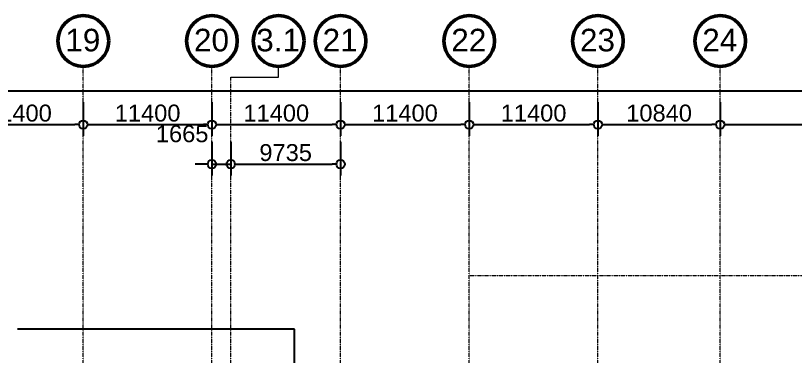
# Model space of a CAD drawing. Header units: millimetres. Extents: x -962357 to -591296, y -195428 to 59420.
# Drawn here: x -716479 to -647468, y 29314 to 59420 of the extents above; entities that cross this region are included whole.
import ezdxf

# ---------------------------------------------------------------- set-up
doc = ezdxf.new("R2010")
doc.units = ezdxf.units.MM
doc.linetypes.add('DPA_Grid _ Level 100', pattern=[10, 5.5, -1.6, 1.3, -1.6])
for name, color, linetype, lineweight in [('A-ANNO-DIMS', 1, 'Continuous', 9), ('A-ROOM-IDEN', 3, 'Continuous', 25), ('S-GRID', 251, 'Continuous', 9), ('S-GRID-IDEN', 3, 'Continuous', 50)]:
    doc.layers.add(name, color=color, linetype=linetype, lineweight=lineweight)
doc.styles.add('Arial', font='arial.ttf', dxfattribs={"height": 2000})
doc.styles.add('Arial_1', font='arial.ttf', dxfattribs={"height": 1500})
doc.dimstyles.new('DPA-DIM-3_0_C-C', dxfattribs={"dimscale": 304.8, "dimtxt": 1530.3891, "dimasz": 2.46063, "dimexe": 3.28084, "dimexo": 0.0625, "dimgap": 0.82021, "dimtad": 1, "dimdec": 0, "dimzin": 0, "dimdsep": 46, "dimtxsty": 'Arial_1', "dimblk1": 'DOTBLANK', "dimblk2": 'DOTBLANK', "dimsah": 1, "dimcen": 0.09, "dimdle": 3.28084, "dimadec": 8, "dimazin": 0, "dimtfac": 1, "dimtdec": 4, "dimtix": 1, "dimtmove": 0, "dimatfit": 3, "dimfxl": 6.56168, "dimfxlon": 1, "dimtvp": 1, "dimtolj": 1, "dimtzin": 0, "dimarcsym": 2})
doc.dimstyles.new('DPA-DIM-3_0_C-C_1', dxfattribs={"dimscale": 304.8, "dimtxt": 1530.3891, "dimasz": 2.46063, "dimexe": 3.28084, "dimexo": 0.0625, "dimgap": 0.82021, "dimtad": 1, "dimdec": 0, "dimzin": 0, "dimdsep": 46, "dimtxsty": 'Arial_1', "dimblk1": 'DOTBLANK', "dimblk2": 'DOTBLANK', "dimsah": 1, "dimcen": 0.09, "dimdle": 3.28084, "dimadec": 8, "dimazin": 0, "dimtfac": 1, "dimtdec": 4, "dimtix": 1, "dimtmove": 1, "dimatfit": 3, "dimfxl": 6.56168, "dimfxlon": 1, "dimtvp": 1, "dimtolj": 1, "dimtzin": 0, "dimarcsym": 2})

# ---------------------------------------------------------------- blocks, each defined once
blk = doc.blocks.new('_DotBlank')
at = {"color": 0, "linetype": 'ByBlock', "lineweight": -2}
blk.add_line((-0.5, 0), (-1, 0), dxfattribs=at)
blk.add_circle((0, 0), 0.5, dxfattribs=at)
blk = doc.blocks.new('DIMBLOCK1-4180-01 LOWER PLATFORM LEVEL - REFLECTED CEILING PLAN')
at = {"layer": 'A-ANNO-DIMS', "color": 0, "lineweight": -2, "transparency": 16777216}
for p, q in [((-913915, 54739), (-913915, 51758)), ((-624615, 54739), (-624615, 51758)), ((-913165, 52758), (-625365, 52758))]:
    blk.add_line(p, q, dxfattribs=at)
at = {"layer": 'Defpoints', "color": 0, "transparency": 16777216}
for p in [(-913915, 54758), (-624615, 54758), (-624615, 52758)]:
    blk.add_point(p, dxfattribs=at)
at = {"layer": 'A-ANNO-DIMS', "color": 0, "lineweight": -2, "transparency": 16777216, "xscale": 750, "yscale": 750, "zscale": 750, "rotation": 180}
blk.add_blockref('_DotBlank', (-913915, 52758), dxfattribs=at)
at = {"layer": 'A-ANNO-DIMS', "color": 0, "lineweight": -2, "transparency": 16777216, "xscale": 750, "yscale": 750, "zscale": 750}
blk.add_blockref('_DotBlank', (-624615, 52758), dxfattribs=at)
at = {"layer": 'A-ANNO-DIMS', "color": 0, "transparency": 16777216, "insert": (-769265, 53774), "char_height": 1500, "width": 8306.48, "attachment_point": 5, "style": 'Arial_1'}
blk.add_mtext('\\A1;289300', dxfattribs=at)
blk = doc.blocks.new('DIMBLOCK19-4180-01 LOWER PLATFORM LEVEL - REFLECTED CEILING PLAN')
at = {"layer": 'A-ANNO-DIMS', "color": 0, "lineweight": -2, "transparency": 16777216}
for p, q in [((-721880, 51739), (-721880, 48758)), ((-710480, 51739), (-710480, 48758)), ((-721130, 49758), (-711230, 49758))]:
    blk.add_line(p, q, dxfattribs=at)
at = {"layer": 'Defpoints', "color": 0, "transparency": 16777216}
for p in [(-721880, 51758), (-710480, 51758), (-710480, 49758)]:
    blk.add_point(p, dxfattribs=at)
at = {"layer": 'A-ANNO-DIMS', "color": 0, "lineweight": -2, "transparency": 16777216, "xscale": 750, "yscale": 750, "zscale": 750, "rotation": 180}
blk.add_blockref('_DotBlank', (-721880, 49758), dxfattribs=at)
at = {"layer": 'A-ANNO-DIMS', "color": 0, "lineweight": -2, "transparency": 16777216, "xscale": 750, "yscale": 750, "zscale": 750}
blk.add_blockref('_DotBlank', (-710480, 49758), dxfattribs=at)
at = {"layer": 'A-ANNO-DIMS', "color": 0, "transparency": 16777216, "insert": (-716180, 50774), "char_height": 1500, "width": 6922.07, "attachment_point": 5, "style": 'Arial_1'}
blk.add_mtext('\\A1;11400', dxfattribs=at)
blk = doc.blocks.new('DIMBLOCK20-4180-01 LOWER PLATFORM LEVEL - REFLECTED CEILING PLAN')
at = {"layer": 'A-ANNO-DIMS', "color": 0, "lineweight": -2, "transparency": 16777216}
for p, q in [((-710480, 51739), (-710480, 48758)), ((-699080, 51739), (-699080, 48758)), ((-709730, 49758), (-699830, 49758))]:
    blk.add_line(p, q, dxfattribs=at)
at = {"layer": 'Defpoints', "color": 0, "transparency": 16777216}
for p in [(-710480, 51758), (-699080, 51758), (-699080, 49758)]:
    blk.add_point(p, dxfattribs=at)
at = {"layer": 'A-ANNO-DIMS', "color": 0, "lineweight": -2, "transparency": 16777216, "xscale": 750, "yscale": 750, "zscale": 750, "rotation": 180}
blk.add_blockref('_DotBlank', (-710480, 49758), dxfattribs=at)
at = {"layer": 'A-ANNO-DIMS', "color": 0, "lineweight": -2, "transparency": 16777216, "xscale": 750, "yscale": 750, "zscale": 750}
blk.add_blockref('_DotBlank', (-699080, 49758), dxfattribs=at)
at = {"layer": 'A-ANNO-DIMS', "color": 0, "transparency": 16777216, "insert": (-704780, 50774), "char_height": 1500, "width": 6922.07, "attachment_point": 5, "style": 'Arial_1'}
blk.add_mtext('\\A1;11400', dxfattribs=at)
blk = doc.blocks.new('DIMBLOCK21-4180-01 LOWER PLATFORM LEVEL - REFLECTED CEILING PLAN')
at = {"layer": 'A-ANNO-DIMS', "color": 0, "lineweight": -2, "transparency": 16777216}
for p, q in [((-699080, 51739), (-699080, 48758)), ((-687680, 51739), (-687680, 48758)), ((-698330, 49758), (-688430, 49758))]:
    blk.add_line(p, q, dxfattribs=at)
at = {"layer": 'Defpoints', "color": 0, "transparency": 16777216}
for p in [(-699080, 51758), (-687680, 51758), (-687680, 49758)]:
    blk.add_point(p, dxfattribs=at)
at = {"layer": 'A-ANNO-DIMS', "color": 0, "lineweight": -2, "transparency": 16777216, "xscale": 750, "yscale": 750, "zscale": 750, "rotation": 180}
blk.add_blockref('_DotBlank', (-699080, 49758), dxfattribs=at)
at = {"layer": 'A-ANNO-DIMS', "color": 0, "lineweight": -2, "transparency": 16777216, "xscale": 750, "yscale": 750, "zscale": 750}
blk.add_blockref('_DotBlank', (-687680, 49758), dxfattribs=at)
at = {"layer": 'A-ANNO-DIMS', "color": 0, "transparency": 16777216, "insert": (-693380, 50774), "char_height": 1500, "width": 6922.07, "attachment_point": 5, "style": 'Arial_1'}
blk.add_mtext('\\A1;11400', dxfattribs=at)
blk = doc.blocks.new('DIMBLOCK22-4180-01 LOWER PLATFORM LEVEL - REFLECTED CEILING PLAN')
at = {"layer": 'A-ANNO-DIMS', "color": 0, "lineweight": -2, "transparency": 16777216}
for p, q in [((-687680, 51739), (-687680, 48758)), ((-676280, 51739), (-676280, 48758)), ((-686930, 49758), (-677030, 49758))]:
    blk.add_line(p, q, dxfattribs=at)
at = {"layer": 'Defpoints', "color": 0, "transparency": 16777216}
for p in [(-687680, 51758), (-676280, 51758), (-676280, 49758)]:
    blk.add_point(p, dxfattribs=at)
at = {"layer": 'A-ANNO-DIMS', "color": 0, "lineweight": -2, "transparency": 16777216, "xscale": 750, "yscale": 750, "zscale": 750, "rotation": 180}
blk.add_blockref('_DotBlank', (-687680, 49758), dxfattribs=at)
at = {"layer": 'A-ANNO-DIMS', "color": 0, "lineweight": -2, "transparency": 16777216, "xscale": 750, "yscale": 750, "zscale": 750}
blk.add_blockref('_DotBlank', (-676280, 49758), dxfattribs=at)
at = {"layer": 'A-ANNO-DIMS', "color": 0, "transparency": 16777216, "insert": (-681980, 50774), "char_height": 1500, "width": 6922.07, "attachment_point": 5, "style": 'Arial_1'}
blk.add_mtext('\\A1;11400', dxfattribs=at)
blk = doc.blocks.new('DIMBLOCK23-4180-01 LOWER PLATFORM LEVEL - REFLECTED CEILING PLAN')
at = {"layer": 'A-ANNO-DIMS', "color": 0, "lineweight": -2, "transparency": 16777216}
for p, q in [((-676280, 51739), (-676280, 48758)), ((-664880, 51739), (-664880, 48758)), ((-675530, 49758), (-665630, 49758))]:
    blk.add_line(p, q, dxfattribs=at)
at = {"layer": 'Defpoints', "color": 0, "transparency": 16777216}
for p in [(-676280, 51758), (-664880, 51758), (-664880, 49758)]:
    blk.add_point(p, dxfattribs=at)
at = {"layer": 'A-ANNO-DIMS', "color": 0, "lineweight": -2, "transparency": 16777216, "xscale": 750, "yscale": 750, "zscale": 750, "rotation": 180}
blk.add_blockref('_DotBlank', (-676280, 49758), dxfattribs=at)
at = {"layer": 'A-ANNO-DIMS', "color": 0, "lineweight": -2, "transparency": 16777216, "xscale": 750, "yscale": 750, "zscale": 750}
blk.add_blockref('_DotBlank', (-664880, 49758), dxfattribs=at)
at = {"layer": 'A-ANNO-DIMS', "color": 0, "transparency": 16777216, "insert": (-670580, 50774), "char_height": 1500, "width": 6922.07, "attachment_point": 5, "style": 'Arial_1'}
blk.add_mtext('\\A1;11400', dxfattribs=at)
blk = doc.blocks.new('DIMBLOCK24-4180-01 LOWER PLATFORM LEVEL - REFLECTED CEILING PLAN')
at = {"layer": 'A-ANNO-DIMS', "color": 0, "lineweight": -2, "transparency": 16777216}
for p, q in [((-664880, 51739), (-664880, 48758)), ((-654040, 51739), (-654040, 48758)), ((-664130, 49758), (-654790, 49758))]:
    blk.add_line(p, q, dxfattribs=at)
at = {"layer": 'Defpoints', "color": 0, "transparency": 16777216}
for p in [(-664880, 51758), (-654040, 51758), (-654040, 49758)]:
    blk.add_point(p, dxfattribs=at)
at = {"layer": 'A-ANNO-DIMS', "color": 0, "lineweight": -2, "transparency": 16777216, "xscale": 750, "yscale": 750, "zscale": 750, "rotation": 180}
blk.add_blockref('_DotBlank', (-664880, 49758), dxfattribs=at)
at = {"layer": 'A-ANNO-DIMS', "color": 0, "lineweight": -2, "transparency": 16777216, "xscale": 750, "yscale": 750, "zscale": 750}
blk.add_blockref('_DotBlank', (-654040, 49758), dxfattribs=at)
at = {"layer": 'A-ANNO-DIMS', "color": 0, "transparency": 16777216, "insert": (-659460, 50774), "char_height": 1500, "width": 6922.07, "attachment_point": 5, "style": 'Arial_1'}
blk.add_mtext('\\A1;10840', dxfattribs=at)
blk = doc.blocks.new('DIMBLOCK25-4180-01 LOWER PLATFORM LEVEL - REFLECTED CEILING PLAN')
at = {"layer": 'A-ANNO-DIMS', "color": 0, "lineweight": -2, "transparency": 16777216}
for p, q in [((-654040, 51739), (-654040, 48758)), ((-632915, 51739), (-632915, 48758)), ((-653290, 49758), (-633665, 49758))]:
    blk.add_line(p, q, dxfattribs=at)
at = {"layer": 'Defpoints', "color": 0, "transparency": 16777216}
for p in [(-654040, 51758), (-632915, 51758), (-632915, 49758)]:
    blk.add_point(p, dxfattribs=at)
at = {"layer": 'A-ANNO-DIMS', "color": 0, "lineweight": -2, "transparency": 16777216, "xscale": 750, "yscale": 750, "zscale": 750, "rotation": 180}
blk.add_blockref('_DotBlank', (-654040, 49758), dxfattribs=at)
at = {"layer": 'A-ANNO-DIMS', "color": 0, "lineweight": -2, "transparency": 16777216, "xscale": 750, "yscale": 750, "zscale": 750}
blk.add_blockref('_DotBlank', (-632915, 49758), dxfattribs=at)
at = {"layer": 'A-ANNO-DIMS', "color": 0, "transparency": 16777216, "insert": (-643478, 50774), "char_height": 1500, "width": 6922.07, "attachment_point": 5, "style": 'Arial_1'}
blk.add_mtext('\\A1;21125', dxfattribs=at)
blk = doc.blocks.new('DIMBLOCK43-4180-01 LOWER PLATFORM LEVEL - REFLECTED CEILING PLAN')
at = {"layer": 'A-ANNO-DIMS', "color": 0, "lineweight": -2, "transparency": 16777216}
for p, q in [((-699080, 48239), (-699080, 45258)), ((-697415, 48239), (-697415, 45258)), ((-699830, 46258), (-700580, 46258)), ((-699080, 46258), (-697415, 46258)), ((-696665, 46258), (-695915, 46258))]:
    blk.add_line(p, q, dxfattribs=at)
at = {"layer": 'Defpoints', "color": 0, "transparency": 16777216}
for p in [(-699080, 48258), (-697415, 48258), (-697415, 46258)]:
    blk.add_point(p, dxfattribs=at)
at = {"layer": 'A-ANNO-DIMS', "color": 0, "lineweight": -2, "transparency": 16777216, "xscale": 750, "yscale": 750, "zscale": 750}
blk.add_blockref('_DotBlank', (-699080, 46258), dxfattribs=at)
at = {"layer": 'A-ANNO-DIMS', "color": 0, "lineweight": -2, "transparency": 16777216, "xscale": 750, "yscale": 750, "zscale": 750, "rotation": 180}
blk.add_blockref('_DotBlank', (-697415, 46258), dxfattribs=at)
at = {"layer": 'A-ANNO-DIMS', "color": 0, "transparency": 16777216, "insert": (-704050, 49705), "char_height": 1500, "width": 5537.65, "attachment_point": 1, "line_spacing_factor": 0.941778, "style": 'Arial_1'}
blk.add_mtext('\\A1;1665', dxfattribs=at)
blk = doc.blocks.new('DIMBLOCK44-4180-01 LOWER PLATFORM LEVEL - REFLECTED CEILING PLAN')
at = {"layer": 'A-ANNO-DIMS', "color": 0, "lineweight": -2, "transparency": 16777216}
for p, q in [((-697415, 48239), (-697415, 45258)), ((-687680, 48239), (-687680, 45258)), ((-696665, 46258), (-688430, 46258))]:
    blk.add_line(p, q, dxfattribs=at)
at = {"layer": 'Defpoints', "color": 0, "transparency": 16777216}
for p in [(-697415, 48258), (-687680, 48258), (-687680, 46258)]:
    blk.add_point(p, dxfattribs=at)
at = {"layer": 'A-ANNO-DIMS', "color": 0, "lineweight": -2, "transparency": 16777216, "xscale": 750, "yscale": 750, "zscale": 750, "rotation": 180}
blk.add_blockref('_DotBlank', (-697415, 46258), dxfattribs=at)
at = {"layer": 'A-ANNO-DIMS', "color": 0, "lineweight": -2, "transparency": 16777216, "xscale": 750, "yscale": 750, "zscale": 750}
blk.add_blockref('_DotBlank', (-687680, 46258), dxfattribs=at)
at = {"layer": 'A-ANNO-DIMS', "color": 0, "transparency": 16777216, "insert": (-692547, 47274), "char_height": 1500, "width": 5537.65, "attachment_point": 5, "style": 'Arial_1'}
blk.add_mtext('\\A1;9735', dxfattribs=at)
blk = doc.blocks.new('Grid - 100 Scale-2291345-4180-01 LOWER PLATFORM LEVEL - REFLECTED CEILING PLAN')
at = {"layer": 'S-GRID-IDEN'}
blk.add_circle((0, 0), 4.5, dxfattribs=at)
blk = doc.blocks.new('C-1-PP19-AR-4180-01-B_20250908-040939_EXDOWNLIGHT')
at = {"layer": 'S-GRID-IDEN', "xscale": 499.9999999999995, "yscale": 499.9999999999995, "zscale": 499.9999999999995}
for p in [(34200, 53590), (45600, 53590), (51511, 53590), (57000, 53590), (68400, 53590), (79800, 53590), (90640, 53590)]:
    blk.add_blockref('Grid - 100 Scale-2291345-4180-01 LOWER PLATFORM LEVEL - REFLECTED CEILING PLAN', p, dxfattribs=at)

msp = doc.modelspace()

# ---------------------------------------------------------------- linework, layer by layer
at = {"layer": 'A-ROOM-IDEN'}
for p, q in [((-691763, 31642.3), (-716296.8, 31642.3)), ((-691763, 3426.2), (-691763, 31642.3))]:
    msp.add_line(p, q, dxfattribs=at)
at = {"layer": 'S-GRID', "linetype": 'DPA_Grid _ Level 100'}
for p, q in [((-710480, -30741.3), (-710480, 54920.2)), ((-699080, -30741.3), (-699080, 54920.2)), ((-687680, -30741.3), (-687680, 54920.2)), ((-676280, -30741.3), (-676280, 54920.2)), ((-664880, -30741.3), (-664880, 54920.2)), ((-654040, -30741.3), (-654040, 54920.2)), ((-697415, -30741.3), (-697415, 53954.8)), ((-676280, 36390), (-601518.7, 36390))]:
    msp.add_line(p, q, dxfattribs=at)
at = {"layer": 'S-GRID'}
for p, q in [((-693168.7, 53954.8), (-693168.7, 54920.2)), ((-697415, 53954.8), (-693168.7, 53954.8))]:
    msp.add_line(p, q, dxfattribs=at)

# ---------------------------------------------------------------- block references
msp.add_blockref('C-1-PP19-AR-4180-01-B_20250908-040939_EXDOWNLIGHT', (-744680, 3580))

# ---------------------------------------------------------------- texts
at = {"layer": 'S-GRID-IDEN', "lineweight": 9, "char_height": 2000, "attachment_point": 1, "style": 'Arial'}
for s, insert, width in [('19', (-712074, 58249.7), 3767.931), ('20', (-700674, 58249.7), 3767.931), ('3.1', (-695157.6, 58249.7), 4729.956), ('21', (-689274, 58249.7), 3767.931), ('22', (-677874, 58249.7), 3767.931), ('23', (-666474, 58249.7), 3767.931), ('24', (-655634, 58249.7), 3767.931)]:
    msp.add_mtext(s, dxfattribs=dict(at, insert=insert, width=width))

# ---------------------------------------------------------------- dimensions: what is measured, and where the dimension line sits
at = {"layer": 'A-ANNO-DIMS'}
for base, p1, p2, override, picture, middle in [((-624615, 52758), (-913915, 54758), (-624615, 54758), {"dimpost": '<>', "dimfxl": 289300}, 'DIMBLOCK1-4180-01 LOWER PLATFORM LEVEL - REFLECTED CEILING PLAN', (-769265, 53774.4)), ((-710480, 49758), (-721880, 51758), (-710480, 51758), {"dimpost": '<>', "dimfxl": 11400}, 'DIMBLOCK19-4180-01 LOWER PLATFORM LEVEL - REFLECTED CEILING PLAN', (-716180, 50773.9)), ((-699080, 49758), (-710480, 51758), (-699080, 51758), {"dimpost": '<>', "dimfxl": 11400}, 'DIMBLOCK20-4180-01 LOWER PLATFORM LEVEL - REFLECTED CEILING PLAN', (-704780, 50773.9)), ((-687680, 49758), (-699080, 51758), (-687680, 51758), {"dimpost": '<>', "dimfxl": 11400}, 'DIMBLOCK21-4180-01 LOWER PLATFORM LEVEL - REFLECTED CEILING PLAN', (-693380, 50773.9)), ((-676280, 49758), (-687680, 51758), (-676280, 51758), {"dimpost": '<>', "dimfxl": 11400}, 'DIMBLOCK22-4180-01 LOWER PLATFORM LEVEL - REFLECTED CEILING PLAN', (-681980, 50773.9)), ((-664880, 49758), (-676280, 51758), (-664880, 51758), {"dimpost": '<>', "dimfxl": 11400}, 'DIMBLOCK23-4180-01 LOWER PLATFORM LEVEL - REFLECTED CEILING PLAN', (-670580, 50773.9)), ((-654040, 49758), (-664880, 51758), (-654040, 51758), {"dimpost": '<>', "dimfxl": 10840}, 'DIMBLOCK24-4180-01 LOWER PLATFORM LEVEL - REFLECTED CEILING PLAN', (-659460, 50773.9)), ((-632915, 49758), (-654040, 51758), (-632915, 51758), {"dimpost": '<>', "dimfxl": 21125}, 'DIMBLOCK25-4180-01 LOWER PLATFORM LEVEL - REFLECTED CEILING PLAN', (-643477.5, 50773.9)), ((-687680, 46258), (-697415, 48258), (-687680, 48258), {"dimpost": '<>', "dimfxl": 9735}, 'DIMBLOCK44-4180-01 LOWER PLATFORM LEVEL - REFLECTED CEILING PLAN', (-692547.5, 47274.4))]:
    dim = msp.add_linear_dim(base=base, p1=p1, p2=p2, dimstyle='DPA-DIM-3_0_C-C', override=override, dxfattribs=at)
    dim.commit()
    dim.dimension.update_dxf_attribs({"geometry": picture, "text_midpoint": middle})
dim = msp.add_linear_dim(base=(-697415, 46258), p1=(-699080, 48258), p2=(-697415, 48258), dimstyle='DPA-DIM-3_0_C-C_1', override={"dimpost": '<>', "dimfxl": 1665}, dxfattribs=at)
dim.commit()
dim.dimension.update_dxf_attribs({"geometry": 'DIMBLOCK43-4180-01 LOWER PLATFORM LEVEL - REFLECTED CEILING PLAN', "text_midpoint": (-701281.5, 47455.4), "dimtype": 160})

doc.saveas('drawing.dxf')
